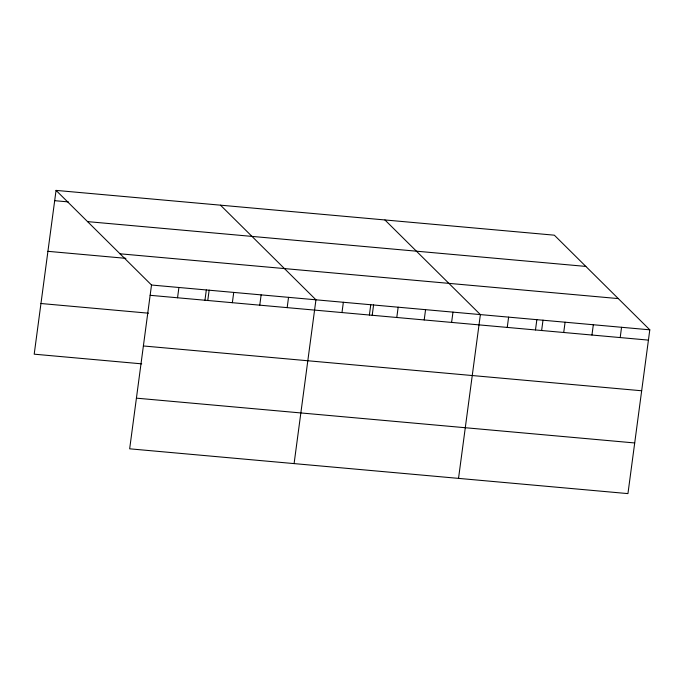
<?xml version="1.0" encoding="UTF-8"?>
<svg xmlns="http://www.w3.org/2000/svg" width="684" height="684" viewBox="0 0 684 684"><rect width="100%" height="100%" fill="white"/><g stroke="black" fill="none" stroke-linecap="round" stroke-linejoin="round"><path stroke-width="1.03" d="M56.054 190.391L151.515 285.023L129.661 448.815L627.946 493.609L649.8 329.825L554.339 235.185L56.054 190.391L34.2 354.175L141.716 363.845M177.541 297.779L178.917 287.485M204.952 300.242L206.32 289.956M207.765 300.558L209.159 290.119M232.355 302.704L233.731 292.419M259.766 305.167L261.134 294.881M287.169 307.629L288.537 297.343M294.094 463.598L315.948 299.806L220.487 205.174M341.983 312.562L343.351 302.277M369.386 315.025L370.762 304.739M372.199 315.341L373.592 304.902M396.788 317.487L398.165 307.202M424.2 319.95L425.568 309.664M451.602 322.412L452.979 312.126M458.528 478.381L480.382 314.597L384.921 219.957M507.246 327.422L508.614 317.128M535.478 329.953L536.854 319.667M541.617 330.577L543.01 320.138M563.719 332.492L565.087 322.207M591.951 335.032L593.327 324.746M620.191 337.571L621.559 327.285M54.677 200.677L68.383 201.908M87.552 221.616L585.846 266.418M120.008 253.798L618.302 298.592M47.923 251.327L125.924 258.347M151.515 285.023L649.8 329.825M150.138 295.308L648.423 340.11M40.963 303.516L148.471 313.187M143.383 345.967L641.669 390.769M136.415 398.156L634.709 442.958"/></g></svg>
